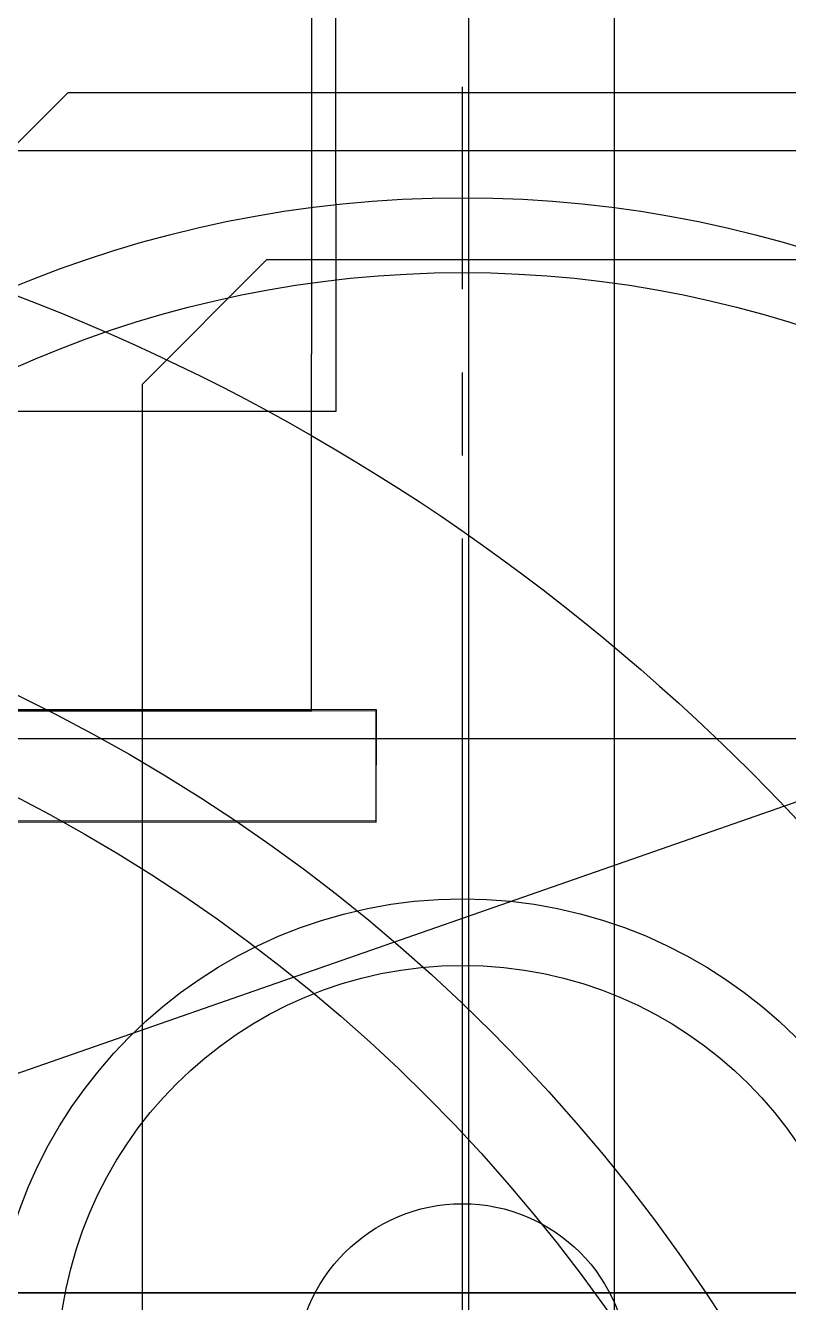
# Model space of a CAD drawing. Extents: x -381 to 213, y -63 to 250.
# Drawn here: x -104.41 to -90.64, y 29.79 to 52.83 of the extents above; entities that cross this region are included whole.
import ezdxf

# ---------------------------------------------------------------- set-up
doc = ezdxf.new("R2010")
doc.units = 0
doc.header["$MEASUREMENT"] = 0
for name, pattern in [('K5LT65535', [0]), ('K5LT_AXLED', [19.5, 15, -1.5, 1.5, -1.5]), ('K5LT_BASIC', [0])]:
    doc.linetypes.add(name, pattern=pattern)
doc.layers.add('Системный слой', color=7, linetype='Continuous')

# ---------------------------------------------------------------- blocks, each defined once
blk = doc.blocks.new('*U')
at = {"layer": 'Системный слой', "color": 5, "linetype": 'K5LT_BASIC'}
for p, q in [((-110.178, 33.852), (-110.15, 86.852)), ((112.82, 33.848), (112.849, 86.848)), ((-109.008, 33.851), (-127.008, 33.861)), ((-125.928, 33.86), (-110.178, 33.852)), ((-109.009, 31.851), (-109.008, 33.851)), ((113.99, 33.847), (95.99, 33.857)), ((97.07, 33.856), (112.82, 33.848)), ((113.989, 31.847), (113.99, 33.847)), ((-127.009, 31.861), (-109.009, 31.851)), ((95.989, 31.857), (113.989, 31.847)), ((0.099, 28.32), (0.099, -1.68)), ((43.495, 21.831), (-41.505, 21.831)), ((33.378, 11.223), (-46.622, 11.223)), ((156.17, 1.223), (-168.83, 1.223)), ((-46.622, 1.223), (33.378, 1.223))]:
    blk.add_line(p, q, dxfattribs=at)
at = {"layer": 'Системный слой', "color": 30, "linetype": 'K5LT_AXLED'}
for q in [(-0.009, 22.982), (-0.009, 21.632), (-0.009, 9.132)]:
    blk.add_line((-0.009, -0.168), q, dxfattribs=at)
blk = doc.blocks.new('*F')
at = {"layer": 'Системный слой', "color": 5, "linetype": 'K5LT65535'}
for points in [[(-51.102, 49.761), (-128.234, 22.87), (-130.112, 20.429), (-130.112, 14.065), (-53.877, 14.065), (-43.829, 42.392), (-43.829, 45.933)], [(-51.58, 12.152), (-51.58, 15.788), (-42.68, 41.722), (-39.714, 44.689), (1.149, 44.689), (2.728, 43.11), (2.728, -18.333), (0.766, -21.534), (-1.148, -21.534)], [(-2.296, 17.128), (-38.374, 17.128), (-38.374, 39.425), (-36.125, 41.674), (-4.114, 41.674), (-2.313, 39.736), (-2.296, 17.128)]]:
    blk.add_lwpolyline(points, dxfattribs=at)
at = {"layer": 'Системный слой', "color": 5, "linetype": 'K5LT_BASIC'}
for centre, radius in [((94.013, 5.981), 62.534), ((94.013, 5.981), 62.534), ((94.013, 5.981), 37.817), ((94.013, 5.981), 37.817), ((94.013, 5.981), 31.192), ((94.013, 5.981), 31.192), ((94.013, 5.982), 29.543), ((94.013, 5.982), 29.543), ((-0.009, -0.168), 21.15), ((-0.009, -0.168), 19.8), ((-0.009, -0.168), 8.5), ((-0.009, -0.168), 7.3), ((-21.536, -16.111), 19.5), ((-0.009, -0.168), 3), ((-21.536, -16.111), 18.3)]:
    blk.add_circle(centre, radius, dxfattribs=at)
at = {"layer": 'Системный слой'}
blk.add_blockref('*U', (0, 0), dxfattribs=at)
blk.add_blockref('*U', (0, 0), dxfattribs=at)
blk.add_blockref('*U', (0, 0), dxfattribs=at)
blk.add_blockref('*U', (0, 0), dxfattribs=at)
blk.add_blockref('*U', (0, 0), dxfattribs=at)
blk.add_blockref('*U', (0, 0), dxfattribs=at)
blk.add_blockref('*U', (0, 0), dxfattribs=at)
blk.add_blockref('*U', (0, 0), dxfattribs=at)
blk.add_blockref('*U', (0, 0), dxfattribs=at)
blk.add_blockref('*U', (0, 0), dxfattribs=at)
blk.add_blockref('*U', (0, 0), dxfattribs=at)
blk.add_blockref('*U', (0, 0), dxfattribs=at)
blk.add_blockref('*U', (0, 0), dxfattribs=at)
blk.add_blockref('*U', (0, 0), dxfattribs=at)
blk.add_blockref('*U', (0, 0), dxfattribs=at)
blk.add_blockref('*U', (0, 0), dxfattribs=at)
blk.add_blockref('*U', (0, 0), dxfattribs=at)
blk.add_blockref('*U', (0, 0), dxfattribs=at)
blk.add_blockref('*U', (0, 0), dxfattribs=at)
blk.add_blockref('*U', (0, 0), dxfattribs=at)
blk.add_blockref('*U', (0, 0), dxfattribs=at)
blk.add_blockref('*U', (0, 0), dxfattribs=at)
blk.add_blockref('*U', (0, 0), dxfattribs=at)
blk.add_blockref('*U', (0, 0), dxfattribs=at)
blk.add_blockref('*U', (0, 0), dxfattribs=at)
blk.add_blockref('*U', (0, 0), dxfattribs=at)
blk.add_blockref('*U', (0, 0), dxfattribs=at)
blk.add_blockref('*U', (0, 0), dxfattribs=at)
blk.add_blockref('*U', (0, 0), dxfattribs=at)
blk.add_blockref('*U', (0, 0), dxfattribs=at)
blk.add_blockref('*U', (0, 0), dxfattribs=at)
blk.add_blockref('*U', (0, 0), dxfattribs=at)
blk.add_blockref('*U', (0, 0), dxfattribs=at)
blk.add_blockref('*U', (0, 0), dxfattribs=at)
blk.add_blockref('*U', (0, 0), dxfattribs=at)
blk.add_blockref('*U', (0, 0), dxfattribs=at)
blk.add_blockref('*U', (0, 0), dxfattribs=at)
blk.add_blockref('*U', (0, 0), dxfattribs=at)
blk.add_blockref('*U', (0, 0), dxfattribs=at)
blk.add_blockref('*U', (0, 0), dxfattribs=at)
blk.add_blockref('*U', (0, 0), dxfattribs=at)
blk.add_blockref('*U', (0, 0), dxfattribs=at)
blk.add_blockref('*U', (0, 0), dxfattribs=at)
blk.add_blockref('*U', (0, 0), dxfattribs=at)
blk.add_blockref('*U', (0, 0), dxfattribs=at)
blk.add_blockref('*U', (0, 0), dxfattribs=at)
blk.add_blockref('*U', (0, 0), dxfattribs=at)
blk.add_blockref('*U', (0, 0), dxfattribs=at)
blk.add_blockref('*U', (0, 0), dxfattribs=at)
blk.add_blockref('*U', (0, 0), dxfattribs=at)
blk.add_blockref('*U', (0, 0), dxfattribs=at)
blk.add_blockref('*U', (0, 0), dxfattribs=at)
blk.add_blockref('*U', (0, 0), dxfattribs=at)
blk.add_blockref('*U', (0, 0), dxfattribs=at)
blk.add_blockref('*U', (0, 0), dxfattribs=at)
blk.add_blockref('*U', (0, 0), dxfattribs=at)
blk.add_blockref('*U', (0, 0), dxfattribs=at)
blk.add_blockref('*U', (0, 0), dxfattribs=at)
blk.add_blockref('*U', (0, 0), dxfattribs=at)
blk.add_blockref('*U', (0, 0), dxfattribs=at)
blk.add_blockref('*U', (0, 0), dxfattribs=at)
blk.add_blockref('*U', (0, 0), dxfattribs=at)
blk.add_blockref('*U', (0, 0), dxfattribs=at)
blk.add_blockref('*U', (0, 0), dxfattribs=at)
blk.add_blockref('*U', (0, 0), dxfattribs=at)
blk.add_blockref('*U', (0, 0), dxfattribs=at)
blk.add_blockref('*U', (0, 0), dxfattribs=at)
blk.add_blockref('*U', (0, 0), dxfattribs=at)
blk.add_blockref('*U', (0, 0), dxfattribs=at)
blk.add_blockref('*U', (0, 0), dxfattribs=at)
blk.add_blockref('*U', (0, 0), dxfattribs=at)
blk.add_blockref('*U', (0, 0), dxfattribs=at)
blk.add_blockref('*U', (0, 0), dxfattribs=at)
blk.add_blockref('*U', (0, 0), dxfattribs=at)
blk.add_blockref('*U', (0, 0), dxfattribs=at)
blk.add_blockref('*U', (0, 0), dxfattribs=at)
blk.add_blockref('*U', (0, 0), dxfattribs=at)
blk.add_blockref('*U', (0, 0), dxfattribs=at)
blk.add_blockref('*U', (0, 0), dxfattribs=at)
blk.add_blockref('*U', (0, 0), dxfattribs=at)
blk.add_blockref('*U', (0, 0), dxfattribs=at)
blk.add_blockref('*U', (0, 0), dxfattribs=at)
blk.add_blockref('*U', (0, 0), dxfattribs=at)
blk.add_blockref('*U', (0, 0), dxfattribs=at)
blk.add_blockref('*U', (0, 0), dxfattribs=at)
blk.add_blockref('*U', (0, 0), dxfattribs=at)
blk.add_blockref('*U', (0, 0), dxfattribs=at)
blk.add_blockref('*U', (0, 0), dxfattribs=at)
blk.add_blockref('*U', (0, 0), dxfattribs=at)
blk.add_blockref('*U', (0, 0), dxfattribs=at)
blk.add_blockref('*U', (0, 0), dxfattribs=at)
blk.add_blockref('*U', (0, 0), dxfattribs=at)
blk.add_blockref('*U', (0, 0), dxfattribs=at)
blk.add_blockref('*U', (0, 0), dxfattribs=at)
blk.add_blockref('*U', (0, 0), dxfattribs=at)
blk.add_blockref('*U', (0, 0), dxfattribs=at)
blk.add_blockref('*U', (0, 0), dxfattribs=at)
blk.add_blockref('*U', (0, 0), dxfattribs=at)
blk.add_blockref('*U', (0, 0), dxfattribs=at)
blk.add_blockref('*U', (0, 0), dxfattribs=at)
blk.add_blockref('*U', (0, 0), dxfattribs=at)
blk.add_blockref('*U', (0, 0), dxfattribs=at)
blk.add_blockref('*U', (0, 0), dxfattribs=at)
blk.add_blockref('*U', (0, 0), dxfattribs=at)
blk.add_blockref('*U', (0, 0), dxfattribs=at)
blk.add_blockref('*U', (0, 0), dxfattribs=at)
blk.add_blockref('*U', (0, 0), dxfattribs=at)
blk.add_blockref('*U', (0, 0), dxfattribs=at)
blk.add_blockref('*U', (0, 0), dxfattribs=at)
blk.add_blockref('*U', (0, 0), dxfattribs=at)
blk.add_blockref('*U', (0, 0), dxfattribs=at)
blk.add_blockref('*U', (0, 0), dxfattribs=at)
blk.add_blockref('*U', (0, 0), dxfattribs=at)
blk.add_blockref('*U', (0, 0), dxfattribs=at)
blk.add_blockref('*U', (0, 0), dxfattribs=at)
blk.add_blockref('*U', (0, 0), dxfattribs=at)
blk.add_blockref('*U', (0, 0), dxfattribs=at)
blk.add_blockref('*U', (0, 0), dxfattribs=at)
blk.add_blockref('*U', (0, 0), dxfattribs=at)
blk.add_blockref('*U', (0, 0), dxfattribs=at)
blk.add_blockref('*U', (0, 0), dxfattribs=at)
blk.add_blockref('*U', (0, 0), dxfattribs=at)
blk.add_blockref('*U', (0, 0), dxfattribs=at)
blk.add_blockref('*U', (0, 0), dxfattribs=at)
blk.add_blockref('*U', (0, 0), dxfattribs=at)
blk.add_blockref('*U', (0, 0), dxfattribs=at)
blk.add_blockref('*U', (0, 0), dxfattribs=at)
blk.add_blockref('*U', (0, 0), dxfattribs=at)
blk.add_blockref('*U', (0, 0), dxfattribs=at)
blk.add_blockref('*U', (0, 0), dxfattribs=at)
blk.add_blockref('*U', (0, 0), dxfattribs=at)
blk.add_blockref('*U', (0, 0), dxfattribs=at)
blk.add_blockref('*U', (0, 0), dxfattribs=at)
blk.add_blockref('*U', (0, 0), dxfattribs=at)
blk.add_blockref('*U', (0, 0), dxfattribs=at)
blk.add_blockref('*U', (0, 0), dxfattribs=at)
blk.add_blockref('*U', (0, 0), dxfattribs=at)
blk.add_blockref('*U', (0, 0), dxfattribs=at)
blk.add_blockref('*U', (0, 0), dxfattribs=at)
blk.add_blockref('*U', (0, 0), dxfattribs=at)
blk.add_blockref('*U', (0, 0), dxfattribs=at)
blk.add_blockref('*U', (0, 0), dxfattribs=at)
blk.add_blockref('*U', (0, 0), dxfattribs=at)
blk.add_blockref('*U', (0, 0), dxfattribs=at)
blk.add_blockref('*U', (0, 0), dxfattribs=at)
blk.add_blockref('*U', (0, 0), dxfattribs=at)
blk.add_blockref('*U', (0, 0), dxfattribs=at)
blk.add_blockref('*U', (0, 0), dxfattribs=at)
blk.add_blockref('*U', (0, 0), dxfattribs=at)
blk.add_blockref('*U', (0, 0), dxfattribs=at)
blk.add_blockref('*U', (0, 0), dxfattribs=at)
blk.add_blockref('*U', (0, 0), dxfattribs=at)
blk.add_blockref('*U', (0, 0), dxfattribs=at)
blk.add_blockref('*U', (0, 0), dxfattribs=at)
blk.add_blockref('*U', (0, 0), dxfattribs=at)
blk.add_blockref('*U', (0, 0), dxfattribs=at)
blk.add_blockref('*U', (0, 0), dxfattribs=at)
blk.add_blockref('*U', (0, 0), dxfattribs=at)
blk.add_blockref('*U', (0, 0), dxfattribs=at)
blk.add_blockref('*U', (0, 0), dxfattribs=at)
blk.add_blockref('*U', (0, 0), dxfattribs=at)
blk.add_blockref('*U', (0, 0), dxfattribs=at)
blk.add_blockref('*U', (0, 0), dxfattribs=at)
blk.add_blockref('*U', (0, 0), dxfattribs=at)
blk.add_blockref('*U', (0, 0), dxfattribs=at)
blk.add_blockref('*U', (0, 0), dxfattribs=at)
blk.add_blockref('*U', (0, 0), dxfattribs=at)
blk.add_blockref('*U', (0, 0), dxfattribs=at)
blk.add_blockref('*U', (0, 0), dxfattribs=at)
blk.add_blockref('*U', (0, 0), dxfattribs=at)
blk.add_blockref('*U', (0, 0), dxfattribs=at)
blk.add_blockref('*U', (0, 0), dxfattribs=at)
blk.add_blockref('*U', (0, 0), dxfattribs=at)
blk.add_blockref('*U', (0, 0), dxfattribs=at)
blk.add_blockref('*U', (0, 0), dxfattribs=at)
blk.add_blockref('*U', (0, 0), dxfattribs=at)
blk.add_blockref('*U', (0, 0), dxfattribs=at)
blk.add_blockref('*U', (0, 0), dxfattribs=at)
blk.add_blockref('*U', (0, 0), dxfattribs=at)
blk.add_blockref('*U', (0, 0), dxfattribs=at)
blk.add_blockref('*U', (0, 0), dxfattribs=at)
blk.add_blockref('*U', (0, 0), dxfattribs=at)
blk.add_blockref('*U', (0, 0), dxfattribs=at)
blk.add_blockref('*U', (0, 0), dxfattribs=at)
blk.add_blockref('*U', (0, 0), dxfattribs=at)
blk.add_blockref('*U', (0, 0), dxfattribs=at)
blk.add_blockref('*U', (0, 0), dxfattribs=at)
blk.add_blockref('*U', (0, 0), dxfattribs=at)
blk.add_blockref('*U', (0, 0), dxfattribs=at)
blk.add_blockref('*U', (0, 0), dxfattribs=at)
blk.add_blockref('*U', (0, 0), dxfattribs=at)
blk.add_blockref('*U', (0, 0), dxfattribs=at)
blk.add_blockref('*U', (0, 0), dxfattribs=at)
blk.add_blockref('*U', (0, 0), dxfattribs=at)
blk.add_blockref('*U', (0, 0), dxfattribs=at)
blk.add_blockref('*U', (0, 0), dxfattribs=at)
blk.add_blockref('*U', (0, 0), dxfattribs=at)
blk.add_blockref('*U', (0, 0), dxfattribs=at)
blk.add_blockref('*U', (0, 0), dxfattribs=at)
blk.add_blockref('*U', (0, 0), dxfattribs=at)
blk.add_blockref('*U', (0, 0), dxfattribs=at)
blk.add_blockref('*U', (0, 0), dxfattribs=at)
blk.add_blockref('*U', (0, 0), dxfattribs=at)
blk.add_blockref('*U', (0, 0), dxfattribs=at)
blk.add_blockref('*U', (0, 0), dxfattribs=at)
blk.add_blockref('*U', (0, 0), dxfattribs=at)
blk.add_blockref('*U', (0, 0), dxfattribs=at)

msp = doc.modelspace()

# ---------------------------------------------------------------- block references
at = {"layer": 'Системный слой'}
for p in [(-96.515, 28.741), (-63.927, 6.935), (-212.068, 6.637), (10.927, 6.609)]:
    msp.add_blockref('*F', p, dxfattribs=at)

doc.saveas('drawing.dxf')
